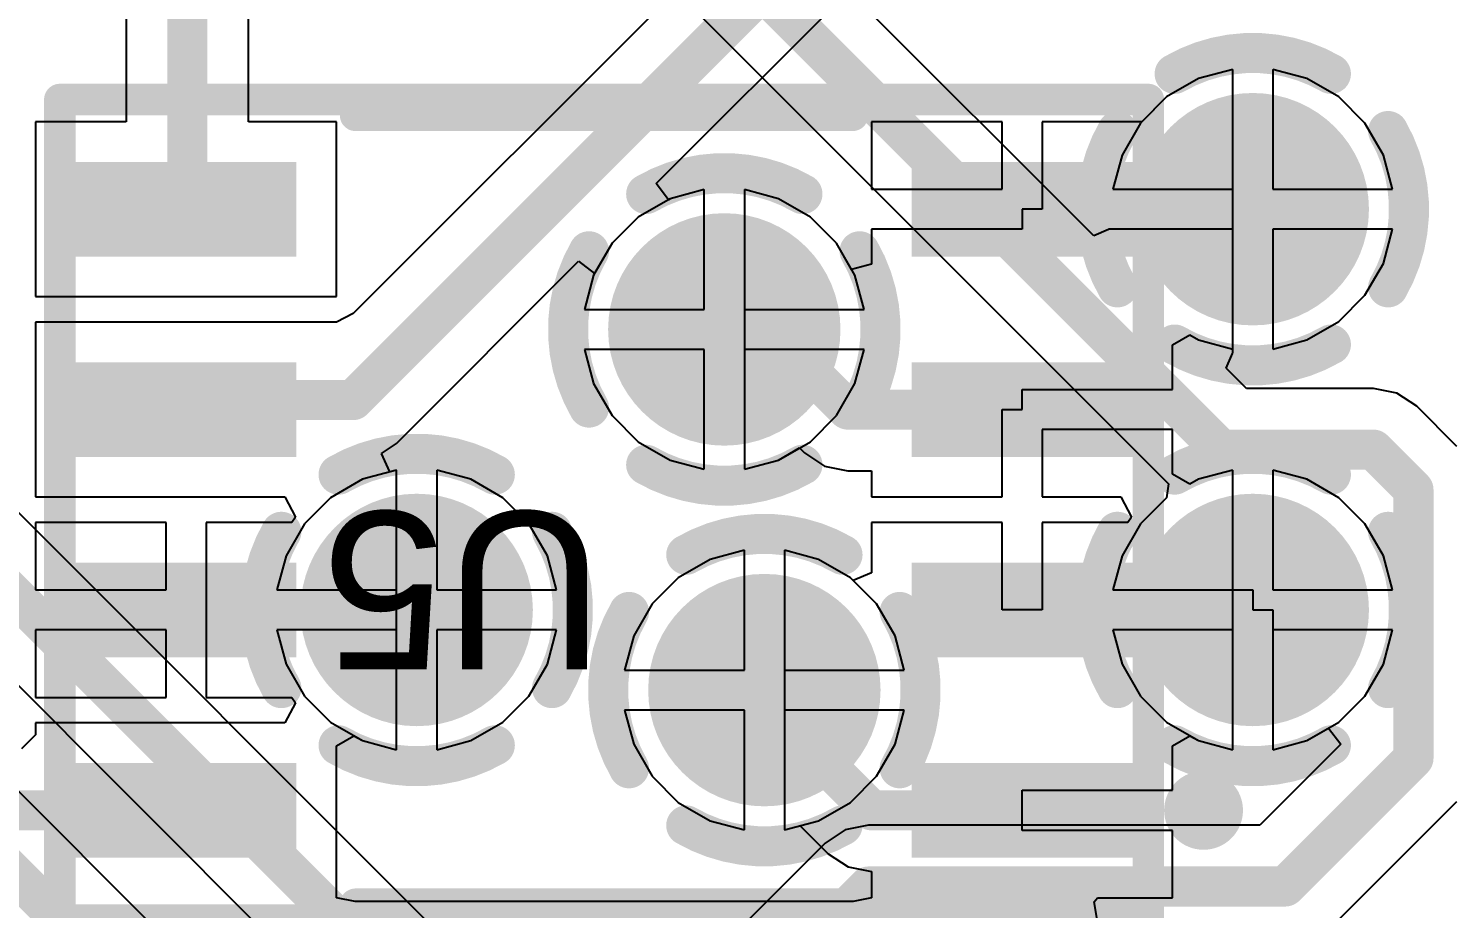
# Model space of a CAD drawing. Header units: inches. Extents: x -8.09 to -2.28, y -0.1 to 6.11.
# Drawn here: x -4.7987 to -4.4433, y 3.7405 to 3.9601 of the extents above; entities that cross this region are included whole.
import ezdxf

# ---------------------------------------------------------------- set-up
doc = ezdxf.new("R2010")
doc.units = ezdxf.units.IN
doc.header["$MEASUREMENT"] = 0
for name, color, linetype in [('BottomLayer', 5, 'Continuous'), ('BottomSolder', 6, 'Continuous'), ('InternalPlane1', 76, 'Continuous'), ('InternalPlane2', 16, 'Continuous'), ('Mechanical5', 56, 'Continuous'), ('TopLayer', 1, 'Continuous'), ('TopOverlay', 2, 'Continuous'), ('TopPaste', 8, 'Continuous'), ('TopSolder', 216, 'Continuous'), ('ViaHoleLayer', 16, 'Continuous')]:
    doc.layers.add(name, color=color, linetype=linetype)
doc.styles.add('Arial', font='', dxfattribs={"height": 0.2})
doc.styles.get('Arial').set_extended_font_data('Arial')

# ---------------------------------------------------------------- blocks, each defined once
blk = doc.blocks.new('FP_SO8N_SO_A_MFG_9')
at = {"layer": 'TopLayer'}
for points in [[(-0.13189, 0.08681), (-0.07677, 0.08681), (-0.07677, 0.06319), (-0.13189, 0.06319)], [(0.07677, 0.08681), (0.13189, 0.08681), (0.13189, 0.06319), (0.07677, 0.06319)], [(-0.13189, 0.03681), (-0.07677, 0.03681), (-0.07677, 0.01319), (-0.13189, 0.01319)], [(0.07677, 0.03681), (0.13189, 0.03681), (0.13189, 0.01319), (0.07677, 0.01319)], [(-0.13189, -0.01319), (-0.07677, -0.01319), (-0.07677, -0.03681), (-0.13189, -0.03681)], [(0.07677, -0.01319), (0.13189, -0.01319), (0.13189, -0.03681), (0.07677, -0.03681)], [(-0.13189, -0.06319), (-0.07677, -0.06319), (-0.07677, -0.08681), (-0.13189, -0.08681)], [(0.07677, -0.06319), (0.13189, -0.06319), (0.13189, -0.08681), (0.07677, -0.08681)]]:
    blk.add_hatch(color=1, dxfattribs=at).paths.add_polyline_path(points)
at = {"layer": 'TopPaste'}
for points in [[(-0.13189, 0.08681), (-0.07677, 0.08681), (-0.07677, 0.06319), (-0.13189, 0.06319)], [(0.07677, 0.08681), (0.13189, 0.08681), (0.13189, 0.06319), (0.07677, 0.06319)], [(-0.13189, 0.03681), (-0.07677, 0.03681), (-0.07677, 0.01319), (-0.13189, 0.01319)], [(0.07677, 0.03681), (0.13189, 0.03681), (0.13189, 0.01319), (0.07677, 0.01319)], [(-0.13189, -0.01319), (-0.07677, -0.01319), (-0.07677, -0.03681), (-0.13189, -0.03681)], [(0.07677, -0.01319), (0.13189, -0.01319), (0.13189, -0.03681), (0.07677, -0.03681)], [(-0.13189, -0.06319), (-0.07677, -0.06319), (-0.07677, -0.08681), (-0.13189, -0.08681)], [(0.07677, -0.06319), (0.13189, -0.06319), (0.13189, -0.08681), (0.07677, -0.08681)]]:
    blk.add_hatch(color=8, dxfattribs=at).paths.add_polyline_path(points)
at = {"layer": 'TopSolder'}
for points in [[(-0.13189, 0.08681), (-0.07677, 0.08681), (-0.07677, 0.06319), (-0.13189, 0.06319)], [(0.07677, 0.08681), (0.13189, 0.08681), (0.13189, 0.06319), (0.07677, 0.06319)], [(-0.13189, 0.03681), (-0.07677, 0.03681), (-0.07677, 0.01319), (-0.13189, 0.01319)], [(0.07677, 0.03681), (0.13189, 0.03681), (0.13189, 0.01319), (0.07677, 0.01319)], [(-0.13189, -0.01319), (-0.07677, -0.01319), (-0.07677, -0.03681), (-0.13189, -0.03681)], [(0.07677, -0.01319), (0.13189, -0.01319), (0.13189, -0.03681), (0.07677, -0.03681)], [(-0.13189, -0.06319), (-0.07677, -0.06319), (-0.07677, -0.08681), (-0.13189, -0.08681)], [(0.07677, -0.06319), (0.13189, -0.06319), (0.13189, -0.08681), (0.07677, -0.08681)]]:
    blk.add_hatch(color=216, dxfattribs=at).paths.add_polyline_path(points)
at = {"layer": 'Mechanical5'}
for points in [[(0.13583, 0.10236, 0.00787, 0.00787, 0), (-0.13583, 0.10236, 0.00787, 0.00787, 0)], [(-0.13583, 0.10236, 0.00787, 0.00787, 0), (-0.13583, -0.10236, 0.00787, 0.00787, 0)], [(0.13583, 0.10236, 0.00787, 0.00787, 0), (0.13583, -0.10236, 0.00787, 0.00787, 0)], [(0.13583, -0.10236, 0.00787, 0.00787, 0), (-0.13583, -0.10236, 0.00787, 0.00787, 0)]]:
    blk.add_lwpolyline(points, format="xyseb", dxfattribs=at)
for points in [[(-0.13779, 0.10236, 0.00394, 0.00394, 1), (-0.13386, 0.10236, 0.00394, 0.00394, 1)], [(-0.13779, 0.10236, 0.00394, 0.00394, 1), (-0.13386, 0.10236, 0.00394, 0.00394, 1)], [(0.13386, 0.10236, 0.00394, 0.00394, 1), (0.13779, 0.10236, 0.00394, 0.00394, 1)], [(0.13386, 0.10236, 0.00394, 0.00394, 1), (0.13779, 0.10236, 0.00394, 0.00394, 1)], [(-0.13779, -0.10236, 0.00394, 0.00394, 1), (-0.13386, -0.10236, 0.00394, 0.00394, 1)], [(-0.13779, -0.10236, 0.00394, 0.00394, 1), (-0.13386, -0.10236, 0.00394, 0.00394, 1)], [(0.13386, -0.10236, 0.00394, 0.00394, 1), (0.13779, -0.10236, 0.00394, 0.00394, 1)], [(0.13386, -0.10236, 0.00394, 0.00394, 1), (0.13779, -0.10236, 0.00394, 0.00394, 1)]]:
    blk.add_lwpolyline(points, format="xyseb", close=True, dxfattribs=at)
at = {"layer": 'TopOverlay'}
for points in [[(0.06201, 0.09843, 0.00787, 0.00787, 0), (-0.06201, 0.09843, 0.00787, 0.00787, 0)], [(0.06201, -0.09843, 0.00787, 0.00787, 0), (-0.06201, -0.09843, 0.00787, 0.00787, 0)]]:
    blk.add_lwpolyline(points, format="xyseb", dxfattribs=at)
for points in [[(-0.06398, 0.09843, 0.00394, 0.00394, 1), (-0.06004, 0.09843, 0.00394, 0.00394, 1)], [(0.06004, 0.09843, 0.00394, 0.00394, 1), (0.06398, 0.09843, 0.00394, 0.00394, 1)], [(-0.14469, 0.075, 0.00984, 0.00984, 1), (-0.15453, 0.075, 0.00984, 0.00984, 1)], [(-0.15699, 0.075, 0.00492, 0.00492, 1), (-0.15207, 0.075, 0.00492, 0.00492, 1)], [(-0.14715, 0.075, 0.00492, 0.00492, 1), (-0.14222, 0.075, 0.00492, 0.00492, 1)], [(-0.06398, -0.09843, 0.00394, 0.00394, 1), (-0.06004, -0.09843, 0.00394, 0.00394, 1)], [(0.06004, -0.09843, 0.00394, 0.00394, 1), (0.06398, -0.09843, 0.00394, 0.00394, 1)]]:
    blk.add_lwpolyline(points, format="xyseb", close=True, dxfattribs=at)
at = {"layer": 'Mechanical5', "style": 'Arial'}
blk.add_text('U5', height=0.03937, dxfattribs=at).set_placement((0, 0.00044))

msp = doc.modelspace()

# ---------------------------------------------------------------- hatches: boundary and pattern name
at = {"layer": 'BottomLayer'}
h = msp.add_hatch(color=5, dxfattribs=at)
edge = h.paths.add_edge_path()
edge.add_arc((-4.49311, 3.915), 0.025, 0, 360)
h = msp.add_hatch(color=5, dxfattribs=at)
edge = h.paths.add_edge_path()
edge.add_arc((-4.625, 3.885), 0.025, 0, 360)
h = msp.add_hatch(color=5, dxfattribs=at)
edge = h.paths.add_edge_path()
edge.add_arc((-4.70177, 3.815), 0.025, 0, 360)
h = msp.add_hatch(color=5, dxfattribs=at)
edge = h.paths.add_edge_path()
edge.add_arc((-4.49311, 3.815), 0.025, 0, 360)
h = msp.add_hatch(color=5, dxfattribs=at)
edge = h.paths.add_edge_path()
edge.add_arc((-4.615, 3.795), 0.025, 0, 360)
at = {"layer": 'BottomSolder'}
h = msp.add_hatch(color=6, dxfattribs=at)
edge = h.paths.add_edge_path()
edge.add_arc((-4.49311, 3.915), 0.029, 0, 360)
h = msp.add_hatch(color=6, dxfattribs=at)
edge = h.paths.add_edge_path()
edge.add_arc((-4.625, 3.885), 0.029, 0, 360)
h = msp.add_hatch(color=6, dxfattribs=at)
edge = h.paths.add_edge_path()
edge.add_arc((-4.70177, 3.815), 0.029, 0, 360)
h = msp.add_hatch(color=6, dxfattribs=at)
edge = h.paths.add_edge_path()
edge.add_arc((-4.49311, 3.815), 0.029, 0, 360)
h = msp.add_hatch(color=6, dxfattribs=at)
edge = h.paths.add_edge_path()
edge.add_arc((-4.615, 3.795), 0.029, 0, 360)
at = {"layer": 'TopLayer'}
h = msp.add_hatch(color=1, dxfattribs=at)
edge = h.paths.add_edge_path()
edge.add_arc((-4.49311, 3.915), 0.025, 0, 360)
h = msp.add_hatch(color=1, dxfattribs=at)
edge = h.paths.add_edge_path()
edge.add_arc((-4.625, 3.885), 0.025, 0, 360)
h = msp.add_hatch(color=1, dxfattribs=at)
edge = h.paths.add_edge_path()
edge.add_arc((-4.70177, 3.815), 0.025, 0, 360)
h = msp.add_hatch(color=1, dxfattribs=at)
edge = h.paths.add_edge_path()
edge.add_arc((-4.49311, 3.815), 0.025, 0, 360)
h = msp.add_hatch(color=1, dxfattribs=at)
edge = h.paths.add_edge_path()
edge.add_arc((-4.615, 3.795), 0.025, 0, 360)
at = {"layer": 'TopSolder'}
h = msp.add_hatch(color=216, dxfattribs=at)
edge = h.paths.add_edge_path()
edge.add_arc((-4.49311, 3.915), 0.029, 0, 360)
h = msp.add_hatch(color=216, dxfattribs=at)
edge = h.paths.add_edge_path()
edge.add_arc((-4.625, 3.885), 0.029, 0, 360)
h = msp.add_hatch(color=216, dxfattribs=at)
edge = h.paths.add_edge_path()
edge.add_arc((-4.70177, 3.815), 0.029, 0, 360)
h = msp.add_hatch(color=216, dxfattribs=at)
edge = h.paths.add_edge_path()
edge.add_arc((-4.49311, 3.815), 0.029, 0, 360)
h = msp.add_hatch(color=216, dxfattribs=at)
edge = h.paths.add_edge_path()
edge.add_arc((-4.615, 3.795), 0.029, 0, 360)
at = {"layer": 'ViaHoleLayer'}
h = msp.add_hatch(color=16, dxfattribs=at)
edge = h.paths.add_edge_path()
edge.add_arc((-4.49311, 3.915), 0.014, 0, 360)
h = msp.add_hatch(color=16, dxfattribs=at)
edge = h.paths.add_edge_path()
edge.add_arc((-4.625, 3.885), 0.014, 0, 360)
h = msp.add_hatch(color=16, dxfattribs=at)
edge = h.paths.add_edge_path()
edge.add_arc((-4.70177, 3.815), 0.014, 0, 360)
h = msp.add_hatch(color=16, dxfattribs=at)
edge = h.paths.add_edge_path()
edge.add_arc((-4.49311, 3.815), 0.014, 0, 360)
h = msp.add_hatch(color=16, dxfattribs=at)
edge = h.paths.add_edge_path()
edge.add_arc((-4.615, 3.795), 0.014, 0, 360)

# ---------------------------------------------------------------- linework, layer by layer
at = {"layer": 'BottomLayer'}
for p, q in [((-4.63029, 3.66846), (-5.08265, 4.12081)), ((-5.09979, 4.09471), (-4.56969, 3.5646)), ((-4.59135, 3.55998), (-5.09019, 4.05881)), ((-4.53275, 3.90837), (-4.64219, 4.01781)), ((-4.65933, 3.99171), (-4.51414, 3.84651)), ((-4.49811, 3.94989), (-4.50662, 3.94761)), ((-4.49811, 3.92), (-4.49811, 3.94989)), ((-4.4796, 3.94761), (-4.48811, 3.94989)), ((-4.48811, 3.94989), (-4.48811, 3.92)), ((-4.50662, 3.94761), (-4.5146, 3.94301)), ((-4.47162, 3.94301), (-4.4796, 3.94761)), ((-4.5146, 3.94301), (-4.52112, 3.93649)), ((-4.4651, 3.93649), (-4.47162, 3.94301)), ((-4.52112, 3.93649), (-4.52572, 3.92851)), ((-4.4605, 3.92851), (-4.4651, 3.93649)), ((-4.52572, 3.92851), (-4.528, 3.92)), ((-4.45822, 3.92), (-4.4605, 3.92851)), ((-4.63851, 3.91761), (-4.64649, 3.91301)), ((-4.63, 3.91989), (-4.63851, 3.91761)), ((-4.63, 3.89), (-4.63, 3.91989)), ((-4.61149, 3.91761), (-4.62, 3.91989)), ((-4.62, 3.91989), (-4.62, 3.89)), ((-4.60351, 3.91301), (-4.61149, 3.91761)), ((-4.528, 3.92), (-4.49811, 3.92)), ((-4.48811, 3.92), (-4.45822, 3.92)), ((-4.64649, 3.91301), (-4.65301, 3.90649)), ((-4.59699, 3.90649), (-4.60351, 3.91301)), ((-4.52913, 3.90995), (-4.53275, 3.90837)), ((-4.52907, 3.91), (-4.52913, 3.90995)), ((-4.49811, 3.91), (-4.52907, 3.91)), ((-4.49811, 3.87904), (-4.49811, 3.91)), ((-4.45822, 3.91), (-4.48811, 3.91)), ((-4.48811, 3.91), (-4.48811, 3.88011)), ((-4.4605, 3.90149), (-4.45822, 3.91)), ((-4.65301, 3.90649), (-4.65761, 3.89851)), ((-4.59239, 3.89851), (-4.59699, 3.90649)), ((-4.4651, 3.89351), (-4.4605, 3.90149)), ((-4.65761, 3.89851), (-4.65989, 3.89)), ((-4.59011, 3.89), (-4.59239, 3.89851)), ((-4.47162, 3.88699), (-4.4651, 3.89351)), ((-4.65989, 3.89), (-4.63, 3.89)), ((-4.62, 3.89), (-4.59011, 3.89)), ((-4.4796, 3.88239), (-4.47162, 3.88699)), ((-4.48811, 3.88011), (-4.4796, 3.88239)), ((-4.63, 3.88), (-4.65989, 3.88)), ((-4.65989, 3.88), (-4.65761, 3.87149)), ((-4.63, 3.85011), (-4.63, 3.88)), ((-4.59011, 3.88), (-4.62, 3.88)), ((-4.62, 3.88), (-4.62, 3.85011)), ((-4.59239, 3.87149), (-4.59011, 3.88)), ((-4.49974, 3.87536), (-4.49816, 3.87898)), ((-4.49816, 3.87898), (-4.49811, 3.87904)), ((-4.49467, 3.87029), (-4.49974, 3.87536)), ((-4.65761, 3.87149), (-4.65301, 3.86351)), ((-4.59699, 3.86351), (-4.59239, 3.87149)), ((-4.463, 3.87029), (-4.49467, 3.87029)), ((-4.45715, 3.86913), (-4.463, 3.87029)), ((-4.45219, 3.86581), (-4.45715, 3.86913)), ((-4.65301, 3.86351), (-4.64649, 3.85699)), ((-4.60351, 3.85699), (-4.59699, 3.86351)), ((-4.44219, 3.85581), (-4.45219, 3.86581)), ((-4.64649, 3.85699), (-4.63851, 3.85239)), ((-4.61149, 3.85239), (-4.60351, 3.85699)), ((-4.70677, 3.84989), (-4.71528, 3.84761)), ((-4.70677, 3.82), (-4.70677, 3.84989)), ((-4.68826, 3.84761), (-4.69677, 3.84989)), ((-4.69677, 3.84989), (-4.69677, 3.82)), ((-4.63851, 3.85239), (-4.63, 3.85011)), ((-4.62, 3.85011), (-4.61149, 3.85239)), ((-4.71528, 3.84761), (-4.72326, 3.84301)), ((-4.68028, 3.84301), (-4.68826, 3.84761)), ((-4.51414, 3.84651), (-4.5146, 3.84301)), ((-4.72326, 3.84301), (-4.72978, 3.83649)), ((-4.67376, 3.83649), (-4.68028, 3.84301)), ((-4.5146, 3.84301), (-4.52112, 3.83649)), ((-4.72978, 3.83649), (-4.73438, 3.82851)), ((-4.66916, 3.82851), (-4.67376, 3.83649)), ((-4.52112, 3.83649), (-4.52572, 3.82851)), ((-4.73438, 3.82851), (-4.73666, 3.82)), ((-4.66688, 3.82), (-4.66916, 3.82851)), ((-4.62, 3.82989), (-4.62851, 3.82761)), ((-4.62, 3.8), (-4.62, 3.82989)), ((-4.60149, 3.82761), (-4.61, 3.82989)), ((-4.61, 3.82989), (-4.61, 3.8)), ((-4.52572, 3.82851), (-4.528, 3.82)), ((-4.62851, 3.82761), (-4.63649, 3.82301)), ((-4.59351, 3.82301), (-4.60149, 3.82761)), ((-4.63649, 3.82301), (-4.64301, 3.81649)), ((-4.58699, 3.81649), (-4.59351, 3.82301)), ((-4.73666, 3.82), (-4.70677, 3.82)), ((-4.69677, 3.82), (-4.66688, 3.82)), ((-4.528, 3.82), (-4.49311, 3.82)), ((-4.49311, 3.82), (-4.49311, 3.815)), ((-4.64301, 3.81649), (-4.64761, 3.80851)), ((-4.58239, 3.80851), (-4.58699, 3.81649)), ((-4.49311, 3.815), (-4.48811, 3.815)), ((-4.48811, 3.815), (-4.48811, 3.78011)), ((-4.70677, 3.81), (-4.73666, 3.81)), ((-4.73666, 3.81), (-4.73438, 3.80149)), ((-4.70677, 3.78011), (-4.70677, 3.81)), ((-4.66688, 3.81), (-4.69677, 3.81)), ((-4.69677, 3.81), (-4.69677, 3.78011)), ((-4.66916, 3.80149), (-4.66688, 3.81)), ((-4.49811, 3.81), (-4.528, 3.81)), ((-4.528, 3.81), (-4.52572, 3.80149)), ((-4.49811, 3.78011), (-4.49811, 3.81)), ((-4.64761, 3.80851), (-4.64989, 3.8)), ((-4.58011, 3.8), (-4.58239, 3.80851)), ((-4.73438, 3.80149), (-4.72978, 3.79351)), ((-4.67376, 3.79351), (-4.66916, 3.80149)), ((-4.64989, 3.8), (-4.62, 3.8)), ((-4.61, 3.8), (-4.58011, 3.8)), ((-4.52572, 3.80149), (-4.52112, 3.79351)), ((-4.72978, 3.79351), (-4.72326, 3.78699)), ((-4.68028, 3.78699), (-4.67376, 3.79351)), ((-4.52112, 3.79351), (-4.5146, 3.78699)), ((-4.62, 3.79), (-4.64989, 3.79)), ((-4.64989, 3.79), (-4.64761, 3.78149)), ((-4.62, 3.76011), (-4.62, 3.79)), ((-4.58011, 3.79), (-4.61, 3.79)), ((-4.61, 3.79), (-4.61, 3.76011)), ((-4.58239, 3.78149), (-4.58011, 3.79)), ((-4.72326, 3.78699), (-4.71528, 3.78239)), ((-4.68826, 3.78239), (-4.68028, 3.78699)), ((-4.5146, 3.78699), (-4.50662, 3.78239)), ((-4.4796, 3.78239), (-4.47419, 3.78551)), ((-4.47419, 3.78551), (-4.47112, 3.78151)), ((-4.71528, 3.78239), (-4.70677, 3.78011)), ((-4.69677, 3.78011), (-4.68826, 3.78239)), ((-4.64761, 3.78149), (-4.64301, 3.77351)), ((-4.58699, 3.77351), (-4.58239, 3.78149)), ((-4.50662, 3.78239), (-4.49811, 3.78011)), ((-4.47112, 3.78151), (-4.49133, 3.76129)), ((-4.48811, 3.78011), (-4.4796, 3.78239)), ((-4.64301, 3.77351), (-4.63649, 3.76699)), ((-4.59351, 3.76699), (-4.58699, 3.77351)), ((-4.63649, 3.76699), (-4.62851, 3.76239)), ((-4.60149, 3.76239), (-4.59351, 3.76699)), ((-4.47419, 3.73519), (-4.44219, 3.76719)), ((-4.62851, 3.76239), (-4.62, 3.76011)), ((-4.61, 3.76011), (-4.60149, 3.76239)), ((-4.589, 3.76129), (-4.59485, 3.76013)), ((-4.49133, 3.76129), (-4.589, 3.76129)), ((-4.59981, 3.75681), (-4.62081, 3.73581)), ((-4.59485, 3.76013), (-4.59981, 3.75681))]:
    msp.add_line(p, q, dxfattribs=at)
for points in [[(-5.09346, 4.11, 0.01, 0.01, 0), (-4.55346, 3.57, 0.01, 0.01, 0)], [(-5.101, 4.048, 0.01, 0.01, 0), (-4.59769, 3.54469, 0.01, 0.01, 0)], [(-4.653, 4.007, 0.01, 0.01, 0), (-4.501, 3.855, 0.01, 0.01, 0)], [(-4.501, 3.855, 0.01, 0.01, 0), (-4.463, 3.855, 0.01, 0.01, 0)], [(-4.463, 3.855, 0.01, 0.01, 0), (-4.453, 3.845, 0.01, 0.01, 0)], [(-4.453, 3.778, 0.01, 0.01, 0), (-4.453, 3.845, 0.01, 0.01, 0)], [(-4.485, 3.746, 0.01, 0.01, 0), (-4.453, 3.778, 0.01, 0.01, 0)], [(-4.61, 3.725, 0.01, 0.01, 0), (-4.589, 3.746, 0.01, 0.01, 0)], [(-4.589, 3.746, 0.01, 0.01, 0), (-4.485, 3.746, 0.01, 0.01, 0)]]:
    msp.add_lwpolyline(points, format="xyseb", dxfattribs=at)
for points in [[(-4.5035, 3.855, 0.005, 0.005, 1), (-4.4985, 3.855, 0.005, 0.005, 1)], [(-4.5035, 3.855, 0.005, 0.005, 1), (-4.4985, 3.855, 0.005, 0.005, 1)], [(-4.4655, 3.855, 0.005, 0.005, 1), (-4.4605, 3.855, 0.005, 0.005, 1)], [(-4.4655, 3.855, 0.005, 0.005, 1), (-4.4605, 3.855, 0.005, 0.005, 1)], [(-4.4555, 3.845, 0.005, 0.005, 1), (-4.4505, 3.845, 0.005, 0.005, 1)], [(-4.4555, 3.845, 0.005, 0.005, 1), (-4.4505, 3.845, 0.005, 0.005, 1)], [(-4.4555, 3.778, 0.005, 0.005, 1), (-4.4505, 3.778, 0.005, 0.005, 1)], [(-4.4555, 3.778, 0.005, 0.005, 1), (-4.4505, 3.778, 0.005, 0.005, 1)], [(-4.5915, 3.746, 0.005, 0.005, 1), (-4.5865, 3.746, 0.005, 0.005, 1)], [(-4.5915, 3.746, 0.005, 0.005, 1), (-4.5865, 3.746, 0.005, 0.005, 1)], [(-4.4875, 3.746, 0.005, 0.005, 1), (-4.4825, 3.746, 0.005, 0.005, 1)], [(-4.4875, 3.746, 0.005, 0.005, 1), (-4.4825, 3.746, 0.005, 0.005, 1)]]:
    msp.add_lwpolyline(points, format="xyseb", close=True, dxfattribs=at)
at = {"layer": 'InternalPlane1'}
for points in [[(-4.51261, 3.94877, 0.01, 0.01, -0.267949), (-4.47361, 3.94877, 0.01, 0.01, 0)], [(-4.52689, 3.8955, 0.01, 0.01, -0.267949), (-4.52689, 3.9345, 0.01, 0.01, 0)], [(-4.45934, 3.9345, 0.01, 0.01, -0.267949), (-4.45934, 3.8955, 0.01, 0.01, 0)], [(-4.6445, 3.91878, 0.01, 0.01, -0.267949), (-4.6055, 3.91878, 0.01, 0.01, 0)], [(-4.65878, 3.8655, 0.01, 0.01, -0.267949), (-4.65878, 3.9045, 0.01, 0.01, 0)], [(-4.59122, 3.9045, 0.01, 0.01, -0.267949), (-4.59122, 3.8655, 0.01, 0.01, 0)], [(-4.47361, 3.88123, 0.01, 0.01, -0.267949), (-4.51261, 3.88123, 0.01, 0.01, 0)], [(-4.72127, 3.84877, 0.01, 0.01, -0.267949), (-4.68227, 3.84877, 0.01, 0.01, 0)], [(-4.6055, 3.85122, 0.01, 0.01, -0.267949), (-4.6445, 3.85122, 0.01, 0.01, 0)], [(-4.51261, 3.84877, 0.01, 0.01, -0.267949), (-4.47361, 3.84877, 0.01, 0.01, 0)], [(-4.73555, 3.7955, 0.01, 0.01, -0.267949), (-4.73555, 3.8345, 0.01, 0.01, 0)], [(-4.668, 3.8345, 0.01, 0.01, -0.267949), (-4.668, 3.7955, 0.01, 0.01, 0)], [(-4.6345, 3.82877, 0.01, 0.01, -0.267949), (-4.5955, 3.82877, 0.01, 0.01, 0)], [(-4.52689, 3.7955, 0.01, 0.01, -0.267949), (-4.52689, 3.8345, 0.01, 0.01, 0)], [(-4.45934, 3.8345, 0.01, 0.01, -0.267949), (-4.45934, 3.7955, 0.01, 0.01, 0)], [(-4.64877, 3.7755, 0.01, 0.01, -0.267949), (-4.64877, 3.8145, 0.01, 0.01, 0)], [(-4.58122, 3.8145, 0.01, 0.01, -0.267949), (-4.58122, 3.7755, 0.01, 0.01, 0)], [(-4.68227, 3.78123, 0.01, 0.01, -0.267949), (-4.72127, 3.78123, 0.01, 0.01, 0)], [(-4.47361, 3.78123, 0.01, 0.01, -0.267949), (-4.51261, 3.78123, 0.01, 0.01, 0)], [(-4.5955, 3.76123, 0.01, 0.01, -0.267949), (-4.6345, 3.76123, 0.01, 0.01, 0)]]:
    msp.add_lwpolyline(points, format="xyseb", dxfattribs=at)
for points in [[(-4.51511, 3.94877, 0.005, 0.005, 1), (-4.51011, 3.94877, 0.005, 0.005, 1)], [(-4.47611, 3.94877, 0.005, 0.005, 1), (-4.47111, 3.94877, 0.005, 0.005, 1)], [(-4.52939, 3.9345, 0.005, 0.005, 1), (-4.52438, 3.9345, 0.005, 0.005, 1)], [(-4.46183, 3.9345, 0.005, 0.005, 1), (-4.45683, 3.9345, 0.005, 0.005, 1)], [(-4.647, 3.91878, 0.005, 0.005, 1), (-4.642, 3.91878, 0.005, 0.005, 1)], [(-4.608, 3.91878, 0.005, 0.005, 1), (-4.603, 3.91878, 0.005, 0.005, 1)], [(-4.66127, 3.9045, 0.005, 0.005, 1), (-4.65627, 3.9045, 0.005, 0.005, 1)], [(-4.59373, 3.9045, 0.005, 0.005, 1), (-4.58873, 3.9045, 0.005, 0.005, 1)], [(-4.52939, 3.8955, 0.005, 0.005, 1), (-4.52438, 3.8955, 0.005, 0.005, 1)], [(-4.46183, 3.8955, 0.005, 0.005, 1), (-4.45683, 3.8955, 0.005, 0.005, 1)], [(-4.51511, 3.88123, 0.005, 0.005, 1), (-4.51011, 3.88123, 0.005, 0.005, 1)], [(-4.47611, 3.88123, 0.005, 0.005, 1), (-4.47111, 3.88123, 0.005, 0.005, 1)], [(-4.66127, 3.8655, 0.005, 0.005, 1), (-4.65627, 3.8655, 0.005, 0.005, 1)], [(-4.59373, 3.8655, 0.005, 0.005, 1), (-4.58873, 3.8655, 0.005, 0.005, 1)], [(-4.647, 3.85122, 0.005, 0.005, 1), (-4.642, 3.85122, 0.005, 0.005, 1)], [(-4.608, 3.85122, 0.005, 0.005, 1), (-4.603, 3.85122, 0.005, 0.005, 1)], [(-4.72377, 3.84877, 0.005, 0.005, 1), (-4.71877, 3.84877, 0.005, 0.005, 1)], [(-4.68477, 3.84877, 0.005, 0.005, 1), (-4.67977, 3.84877, 0.005, 0.005, 1)], [(-4.51511, 3.84877, 0.005, 0.005, 1), (-4.51011, 3.84877, 0.005, 0.005, 1)], [(-4.47611, 3.84877, 0.005, 0.005, 1), (-4.47111, 3.84877, 0.005, 0.005, 1)], [(-4.73804, 3.8345, 0.005, 0.005, 1), (-4.73304, 3.8345, 0.005, 0.005, 1)], [(-4.67049, 3.8345, 0.005, 0.005, 1), (-4.66549, 3.8345, 0.005, 0.005, 1)], [(-4.52939, 3.8345, 0.005, 0.005, 1), (-4.52438, 3.8345, 0.005, 0.005, 1)], [(-4.46183, 3.8345, 0.005, 0.005, 1), (-4.45683, 3.8345, 0.005, 0.005, 1)], [(-4.637, 3.82877, 0.005, 0.005, 1), (-4.632, 3.82877, 0.005, 0.005, 1)], [(-4.598, 3.82877, 0.005, 0.005, 1), (-4.593, 3.82877, 0.005, 0.005, 1)], [(-4.65128, 3.8145, 0.005, 0.005, 1), (-4.64628, 3.8145, 0.005, 0.005, 1)], [(-4.58373, 3.8145, 0.005, 0.005, 1), (-4.57873, 3.8145, 0.005, 0.005, 1)], [(-4.73804, 3.7955, 0.005, 0.005, 1), (-4.73304, 3.7955, 0.005, 0.005, 1)], [(-4.67049, 3.7955, 0.005, 0.005, 1), (-4.66549, 3.7955, 0.005, 0.005, 1)], [(-4.52939, 3.7955, 0.005, 0.005, 1), (-4.52438, 3.7955, 0.005, 0.005, 1)], [(-4.46183, 3.7955, 0.005, 0.005, 1), (-4.45683, 3.7955, 0.005, 0.005, 1)], [(-4.72377, 3.78123, 0.005, 0.005, 1), (-4.71877, 3.78123, 0.005, 0.005, 1)], [(-4.68477, 3.78123, 0.005, 0.005, 1), (-4.67977, 3.78123, 0.005, 0.005, 1)], [(-4.51511, 3.78123, 0.005, 0.005, 1), (-4.51011, 3.78123, 0.005, 0.005, 1)], [(-4.47611, 3.78123, 0.005, 0.005, 1), (-4.47111, 3.78123, 0.005, 0.005, 1)], [(-4.65128, 3.7755, 0.005, 0.005, 1), (-4.64628, 3.7755, 0.005, 0.005, 1)], [(-4.58373, 3.7755, 0.005, 0.005, 1), (-4.57873, 3.7755, 0.005, 0.005, 1)], [(-4.637, 3.76123, 0.005, 0.005, 1), (-4.632, 3.76123, 0.005, 0.005, 1)], [(-4.598, 3.76123, 0.005, 0.005, 1), (-4.593, 3.76123, 0.005, 0.005, 1)]]:
    msp.add_lwpolyline(points, format="xyseb", close=True, dxfattribs=at)
at = {"layer": 'InternalPlane2'}
for points in [[(-4.51261, 3.94877, 0.01, 0.01, -0.267949), (-4.47361, 3.94877, 0.01, 0.01, 0)], [(-4.52689, 3.8955, 0.01, 0.01, -0.267949), (-4.52689, 3.9345, 0.01, 0.01, 0)], [(-4.45934, 3.9345, 0.01, 0.01, -0.267949), (-4.45934, 3.8955, 0.01, 0.01, 0)], [(-4.6445, 3.91878, 0.01, 0.01, -0.267949), (-4.6055, 3.91878, 0.01, 0.01, 0)], [(-4.65878, 3.8655, 0.01, 0.01, -0.267949), (-4.65878, 3.9045, 0.01, 0.01, 0)], [(-4.59122, 3.9045, 0.01, 0.01, -0.267949), (-4.59122, 3.8655, 0.01, 0.01, 0)], [(-4.47361, 3.88123, 0.01, 0.01, -0.267949), (-4.51261, 3.88123, 0.01, 0.01, 0)], [(-4.72127, 3.84877, 0.01, 0.01, -0.267949), (-4.68227, 3.84877, 0.01, 0.01, 0)], [(-4.6055, 3.85122, 0.01, 0.01, -0.267949), (-4.6445, 3.85122, 0.01, 0.01, 0)], [(-4.51261, 3.84877, 0.01, 0.01, -0.267949), (-4.47361, 3.84877, 0.01, 0.01, 0)], [(-4.73555, 3.7955, 0.01, 0.01, -0.267949), (-4.73555, 3.8345, 0.01, 0.01, 0)], [(-4.668, 3.8345, 0.01, 0.01, -0.267949), (-4.668, 3.7955, 0.01, 0.01, 0)], [(-4.6345, 3.82877, 0.01, 0.01, -0.267949), (-4.5955, 3.82877, 0.01, 0.01, 0)], [(-4.52689, 3.7955, 0.01, 0.01, -0.267949), (-4.52689, 3.8345, 0.01, 0.01, 0)], [(-4.45934, 3.8345, 0.01, 0.01, -0.267949), (-4.45934, 3.7955, 0.01, 0.01, 0)], [(-4.64877, 3.7755, 0.01, 0.01, -0.267949), (-4.64877, 3.8145, 0.01, 0.01, 0)], [(-4.58122, 3.8145, 0.01, 0.01, -0.267949), (-4.58122, 3.7755, 0.01, 0.01, 0)], [(-4.68227, 3.78123, 0.01, 0.01, -0.267949), (-4.72127, 3.78123, 0.01, 0.01, 0)], [(-4.47361, 3.78123, 0.01, 0.01, -0.267949), (-4.51261, 3.78123, 0.01, 0.01, 0)], [(-4.5955, 3.76123, 0.01, 0.01, -0.267949), (-4.6345, 3.76123, 0.01, 0.01, 0)]]:
    msp.add_lwpolyline(points, format="xyseb", dxfattribs=at)
for points in [[(-4.51511, 3.94877, 0.005, 0.005, 1), (-4.51011, 3.94877, 0.005, 0.005, 1)], [(-4.47611, 3.94877, 0.005, 0.005, 1), (-4.47111, 3.94877, 0.005, 0.005, 1)], [(-4.52939, 3.9345, 0.005, 0.005, 1), (-4.52438, 3.9345, 0.005, 0.005, 1)], [(-4.46183, 3.9345, 0.005, 0.005, 1), (-4.45683, 3.9345, 0.005, 0.005, 1)], [(-4.647, 3.91878, 0.005, 0.005, 1), (-4.642, 3.91878, 0.005, 0.005, 1)], [(-4.608, 3.91878, 0.005, 0.005, 1), (-4.603, 3.91878, 0.005, 0.005, 1)], [(-4.66127, 3.9045, 0.005, 0.005, 1), (-4.65627, 3.9045, 0.005, 0.005, 1)], [(-4.59373, 3.9045, 0.005, 0.005, 1), (-4.58873, 3.9045, 0.005, 0.005, 1)], [(-4.52939, 3.8955, 0.005, 0.005, 1), (-4.52438, 3.8955, 0.005, 0.005, 1)], [(-4.46183, 3.8955, 0.005, 0.005, 1), (-4.45683, 3.8955, 0.005, 0.005, 1)], [(-4.51511, 3.88123, 0.005, 0.005, 1), (-4.51011, 3.88123, 0.005, 0.005, 1)], [(-4.47611, 3.88123, 0.005, 0.005, 1), (-4.47111, 3.88123, 0.005, 0.005, 1)], [(-4.66127, 3.8655, 0.005, 0.005, 1), (-4.65627, 3.8655, 0.005, 0.005, 1)], [(-4.59373, 3.8655, 0.005, 0.005, 1), (-4.58873, 3.8655, 0.005, 0.005, 1)], [(-4.647, 3.85122, 0.005, 0.005, 1), (-4.642, 3.85122, 0.005, 0.005, 1)], [(-4.608, 3.85122, 0.005, 0.005, 1), (-4.603, 3.85122, 0.005, 0.005, 1)], [(-4.72377, 3.84877, 0.005, 0.005, 1), (-4.71877, 3.84877, 0.005, 0.005, 1)], [(-4.68477, 3.84877, 0.005, 0.005, 1), (-4.67977, 3.84877, 0.005, 0.005, 1)], [(-4.51511, 3.84877, 0.005, 0.005, 1), (-4.51011, 3.84877, 0.005, 0.005, 1)], [(-4.47611, 3.84877, 0.005, 0.005, 1), (-4.47111, 3.84877, 0.005, 0.005, 1)], [(-4.73804, 3.8345, 0.005, 0.005, 1), (-4.73304, 3.8345, 0.005, 0.005, 1)], [(-4.67049, 3.8345, 0.005, 0.005, 1), (-4.66549, 3.8345, 0.005, 0.005, 1)], [(-4.52939, 3.8345, 0.005, 0.005, 1), (-4.52438, 3.8345, 0.005, 0.005, 1)], [(-4.46183, 3.8345, 0.005, 0.005, 1), (-4.45683, 3.8345, 0.005, 0.005, 1)], [(-4.637, 3.82877, 0.005, 0.005, 1), (-4.632, 3.82877, 0.005, 0.005, 1)], [(-4.598, 3.82877, 0.005, 0.005, 1), (-4.593, 3.82877, 0.005, 0.005, 1)], [(-4.65128, 3.8145, 0.005, 0.005, 1), (-4.64628, 3.8145, 0.005, 0.005, 1)], [(-4.58373, 3.8145, 0.005, 0.005, 1), (-4.57873, 3.8145, 0.005, 0.005, 1)], [(-4.73804, 3.7955, 0.005, 0.005, 1), (-4.73304, 3.7955, 0.005, 0.005, 1)], [(-4.67049, 3.7955, 0.005, 0.005, 1), (-4.66549, 3.7955, 0.005, 0.005, 1)], [(-4.52939, 3.7955, 0.005, 0.005, 1), (-4.52438, 3.7955, 0.005, 0.005, 1)], [(-4.46183, 3.7955, 0.005, 0.005, 1), (-4.45683, 3.7955, 0.005, 0.005, 1)], [(-4.72377, 3.78123, 0.005, 0.005, 1), (-4.71877, 3.78123, 0.005, 0.005, 1)], [(-4.68477, 3.78123, 0.005, 0.005, 1), (-4.67977, 3.78123, 0.005, 0.005, 1)], [(-4.51511, 3.78123, 0.005, 0.005, 1), (-4.51011, 3.78123, 0.005, 0.005, 1)], [(-4.47611, 3.78123, 0.005, 0.005, 1), (-4.47111, 3.78123, 0.005, 0.005, 1)], [(-4.65128, 3.7755, 0.005, 0.005, 1), (-4.64628, 3.7755, 0.005, 0.005, 1)], [(-4.58373, 3.7755, 0.005, 0.005, 1), (-4.57873, 3.7755, 0.005, 0.005, 1)], [(-4.637, 3.76123, 0.005, 0.005, 1), (-4.632, 3.76123, 0.005, 0.005, 1)], [(-4.598, 3.76123, 0.005, 0.005, 1), (-4.593, 3.76123, 0.005, 0.005, 1)]]:
    msp.add_lwpolyline(points, format="xyseb", close=True, dxfattribs=at)
at = {"layer": 'TopLayer'}
for p, q in [((-4.48929, 4.11733), (-4.71765, 3.88897)), ((-4.642, 3.92138), (-4.46319, 4.10019)), ((-4.74371, 3.93681), (-4.74371, 3.99388)), ((-4.77429, 3.98755), (-4.77429, 3.93681)), ((-4.49811, 3.94989), (-4.50662, 3.94761)), ((-4.49811, 3.915), (-4.49811, 3.94989)), ((-4.4796, 3.94761), (-4.48811, 3.94989)), ((-4.48811, 3.94989), (-4.48811, 3.92)), ((-4.50662, 3.94761), (-4.5146, 3.94301)), ((-4.47162, 3.94301), (-4.4796, 3.94761)), ((-4.5146, 3.94301), (-4.5208, 3.93681)), ((-4.4651, 3.93649), (-4.47162, 3.94301)), ((-4.77429, 3.93681), (-4.79689, 3.93681)), ((-4.79689, 3.93681), (-4.79689, 3.89319)), ((-4.72177, 3.93681), (-4.74371, 3.93681)), ((-4.72177, 3.89319), (-4.72177, 3.93681)), ((-4.55567, 3.93681), (-4.58823, 3.93681)), ((-4.58823, 3.93681), (-4.58823, 3.92)), ((-4.55567, 3.92), (-4.55567, 3.93681)), ((-4.5208, 3.93681), (-4.54567, 3.93681)), ((-4.54567, 3.93681), (-4.54567, 3.915)), ((-4.4605, 3.92851), (-4.4651, 3.93649)), ((-4.45822, 3.92), (-4.4605, 3.92851)), ((-4.63893, 3.91737), (-4.642, 3.92138)), ((-4.63851, 3.91761), (-4.63893, 3.91737)), ((-4.63, 3.91989), (-4.63851, 3.91761)), ((-4.63, 3.89), (-4.63, 3.91989)), ((-4.61149, 3.91761), (-4.62, 3.91989)), ((-4.62, 3.91989), (-4.62, 3.885)), ((-4.60351, 3.91301), (-4.61149, 3.91761)), ((-4.58823, 3.92), (-4.55567, 3.92)), ((-4.48811, 3.92), (-4.45822, 3.92)), ((-4.59699, 3.90649), (-4.60351, 3.91301)), ((-4.54567, 3.915), (-4.55067, 3.915)), ((-4.55067, 3.915), (-4.55067, 3.91)), ((-4.49811, 3.88011), (-4.49811, 3.915)), ((-4.55067, 3.91), (-4.58823, 3.91)), ((-4.58823, 3.91), (-4.58823, 3.90131)), ((-4.45822, 3.91), (-4.48811, 3.91)), ((-4.48811, 3.91), (-4.48811, 3.88011)), ((-4.4605, 3.90149), (-4.45822, 3.91)), ((-4.59323, 3.89997), (-4.59699, 3.90649)), ((-4.70681, 3.85656), (-4.66138, 3.902)), ((-4.66138, 3.902), (-4.65737, 3.89893)), ((-4.65737, 3.89893), (-4.65761, 3.89851)), ((-4.58823, 3.90131), (-4.59323, 3.89997)), ((-4.4651, 3.89351), (-4.4605, 3.90149)), ((-4.65761, 3.89851), (-4.65989, 3.89)), ((-4.79689, 3.89319), (-4.72177, 3.89319)), ((-4.47162, 3.88699), (-4.4651, 3.89351)), ((-4.71765, 3.88897), (-4.72177, 3.88681)), ((-4.65989, 3.89), (-4.63, 3.89)), ((-4.72177, 3.88681), (-4.79689, 3.88681)), ((-4.79689, 3.88681), (-4.79689, 3.84319)), ((-4.72177, 3.88681), (-4.72177, 3.88681)), ((-4.72177, 3.88681), (-4.72177, 3.88681)), ((-4.62, 3.885), (-4.62, 3.85011)), ((-4.4796, 3.88239), (-4.47162, 3.88699)), ((-4.51311, 3.88113), (-4.50878, 3.88363)), ((-4.51311, 3.87), (-4.51311, 3.88113)), ((-4.50878, 3.88363), (-4.50662, 3.88239)), ((-4.50662, 3.88239), (-4.49811, 3.88011)), ((-4.48811, 3.88011), (-4.4796, 3.88239)), ((-4.63, 3.88), (-4.65989, 3.88)), ((-4.65989, 3.88), (-4.65761, 3.87149)), ((-4.63, 3.85011), (-4.63, 3.88)), ((-4.65761, 3.87149), (-4.65301, 3.86351)), ((-4.55067, 3.865), (-4.55067, 3.87)), ((-4.55067, 3.87), (-4.51311, 3.87)), ((-4.65301, 3.86351), (-4.64649, 3.85699)), ((-4.55567, 3.84319), (-4.55567, 3.865)), ((-4.55567, 3.865), (-4.55067, 3.865)), ((-4.51311, 3.86), (-4.54567, 3.86)), ((-4.54567, 3.86), (-4.54567, 3.84319)), ((-4.51311, 3.84887), (-4.51311, 3.86)), ((-4.71056, 3.85406), (-4.70681, 3.85656)), ((-4.64649, 3.85699), (-4.63851, 3.85239)), ((-4.70846, 3.84944), (-4.71056, 3.85406)), ((-4.61149, 3.85239), (-4.60623, 3.85542)), ((-4.60623, 3.85542), (-4.60499, 3.85419)), ((-4.60499, 3.85419), (-4.60003, 3.85087)), ((-4.70677, 3.84989), (-4.70846, 3.84944)), ((-4.70677, 3.815), (-4.70677, 3.84989)), ((-4.68826, 3.84761), (-4.69677, 3.84989)), ((-4.69677, 3.84989), (-4.69677, 3.82)), ((-4.63851, 3.85239), (-4.63, 3.85011)), ((-4.62, 3.85011), (-4.61149, 3.85239)), ((-4.60003, 3.85087), (-4.59418, 3.84971)), ((-4.59418, 3.84971), (-4.58823, 3.84971)), ((-4.58823, 3.84971), (-4.58823, 3.84319)), ((-4.49811, 3.84989), (-4.50662, 3.84761)), ((-4.49811, 3.815), (-4.49811, 3.84989)), ((-4.4796, 3.84761), (-4.48811, 3.84989)), ((-4.48811, 3.84989), (-4.48811, 3.82)), ((-4.68028, 3.84301), (-4.68826, 3.84761)), ((-4.50878, 3.84637), (-4.51311, 3.84887)), ((-4.50662, 3.84761), (-4.50878, 3.84637)), ((-4.47162, 3.84301), (-4.4796, 3.84761)), ((-4.79689, 3.84319), (-4.73467, 3.84319)), ((-4.73467, 3.84319), (-4.732, 3.83819)), ((-4.67376, 3.83649), (-4.68028, 3.84301)), ((-4.58823, 3.84319), (-4.55567, 3.84319)), ((-4.54567, 3.84319), (-4.52601, 3.84319)), ((-4.52601, 3.84319), (-4.52334, 3.83819)), ((-4.4651, 3.83649), (-4.47162, 3.84301)), ((-4.76433, 3.83681), (-4.79689, 3.83681)), ((-4.79689, 3.83681), (-4.79689, 3.82)), ((-4.76433, 3.82), (-4.76433, 3.83681)), ((-4.73292, 3.83681), (-4.75433, 3.83681)), ((-4.75433, 3.83681), (-4.75433, 3.815)), ((-4.732, 3.83819), (-4.73292, 3.83681)), ((-4.66916, 3.82851), (-4.67376, 3.83649)), ((-4.55567, 3.83681), (-4.58823, 3.83681)), ((-4.58823, 3.83681), (-4.58823, 3.82426)), ((-4.55567, 3.815), (-4.55567, 3.83681)), ((-4.52426, 3.83681), (-4.54567, 3.83681)), ((-4.54567, 3.83681), (-4.54567, 3.815)), ((-4.52334, 3.83819), (-4.52426, 3.83681)), ((-4.4605, 3.82851), (-4.4651, 3.83649)), ((-4.66688, 3.82), (-4.66916, 3.82851)), ((-4.62, 3.82989), (-4.62851, 3.82761)), ((-4.62, 3.8), (-4.62, 3.82989)), ((-4.60149, 3.82761), (-4.61, 3.82989)), ((-4.61, 3.82989), (-4.61, 3.795)), ((-4.45822, 3.82), (-4.4605, 3.82851)), ((-4.62851, 3.82761), (-4.63649, 3.82301)), ((-4.59351, 3.82301), (-4.60149, 3.82761)), ((-4.58823, 3.82426), (-4.59285, 3.82235)), ((-4.63649, 3.82301), (-4.64301, 3.81649)), ((-4.59285, 3.82235), (-4.59351, 3.82301)), ((-4.79689, 3.82), (-4.76433, 3.82)), ((-4.69677, 3.82), (-4.66688, 3.82)), ((-4.48811, 3.82), (-4.45822, 3.82)), ((-4.75433, 3.815), (-4.75433, 3.79319)), ((-4.70677, 3.78011), (-4.70677, 3.815)), ((-4.64301, 3.81649), (-4.64761, 3.80851)), ((-4.54567, 3.815), (-4.55567, 3.815)), ((-4.49811, 3.78011), (-4.49811, 3.815)), ((-4.76433, 3.81), (-4.79689, 3.81)), ((-4.79689, 3.81), (-4.79689, 3.79319)), ((-4.76433, 3.79319), (-4.76433, 3.81)), ((-4.66688, 3.81), (-4.69677, 3.81)), ((-4.69677, 3.81), (-4.69677, 3.78011)), ((-4.66916, 3.80149), (-4.66688, 3.81)), ((-4.45822, 3.81), (-4.48811, 3.81)), ((-4.48811, 3.81), (-4.48811, 3.78011)), ((-4.4605, 3.80149), (-4.45822, 3.81)), ((-4.64761, 3.80851), (-4.64989, 3.8)), ((-4.67376, 3.79351), (-4.66916, 3.80149)), ((-4.64989, 3.8), (-4.62, 3.8)), ((-4.4651, 3.79351), (-4.4605, 3.80149)), ((-4.79689, 3.79319), (-4.76433, 3.79319)), ((-4.75433, 3.79319), (-4.73292, 3.79319)), ((-4.73292, 3.79319), (-4.732, 3.79181)), ((-4.68028, 3.78699), (-4.67376, 3.79351)), ((-4.61, 3.795), (-4.61, 3.76011)), ((-4.47162, 3.78699), (-4.4651, 3.79351)), ((-4.732, 3.79181), (-4.73467, 3.78681)), ((-4.62, 3.79), (-4.64989, 3.79)), ((-4.64989, 3.79), (-4.64761, 3.78149)), ((-4.62, 3.76011), (-4.62, 3.79)), ((-4.73467, 3.78681), (-4.79689, 3.78681)), ((-4.79689, 3.78681), (-4.79689, 3.78384)), ((-4.68826, 3.78239), (-4.68028, 3.78699)), ((-4.4796, 3.78239), (-4.47162, 3.78699)), ((-4.79689, 3.78384), (-4.80043, 3.78031)), ((-4.72177, 3.78113), (-4.71744, 3.78363)), ((-4.71744, 3.78363), (-4.71528, 3.78239)), ((-4.71528, 3.78239), (-4.70677, 3.78011)), ((-4.69677, 3.78011), (-4.68826, 3.78239)), ((-4.64761, 3.78149), (-4.64301, 3.77351)), ((-4.51311, 3.78113), (-4.50878, 3.78363)), ((-4.50878, 3.78363), (-4.50662, 3.78239)), ((-4.50662, 3.78239), (-4.49811, 3.78011)), ((-4.48811, 3.78011), (-4.4796, 3.78239)), ((-4.72177, 3.74319), (-4.72177, 3.78113)), ((-4.51311, 3.77), (-4.51311, 3.78113)), ((-4.64301, 3.77351), (-4.63649, 3.76699)), ((-4.55067, 3.76), (-4.55067, 3.77)), ((-4.55067, 3.77), (-4.51311, 3.77)), ((-4.63649, 3.76699), (-4.62851, 3.76239)), ((-4.62851, 3.76239), (-4.62, 3.76011)), ((-4.61, 3.76011), (-4.60603, 3.76117)), ((-4.60603, 3.76117), (-4.59904, 3.75419)), ((-4.51311, 3.76), (-4.55067, 3.76)), ((-4.51311, 3.74319), (-4.51311, 3.76)), ((-4.59904, 3.75419), (-4.59408, 3.75087)), ((-4.59408, 3.75087), (-4.58823, 3.74971)), ((-4.58823, 3.74971), (-4.58823, 3.74971)), ((-4.58823, 3.74971), (-4.58823, 3.74319)), ((-4.71714, 3.74229), (-4.72177, 3.74319)), ((-4.58823, 3.74319), (-4.59286, 3.74229)), ((-4.53272, 3.74221), (-4.5319, 3.74319)), ((-4.5319, 3.74319), (-4.51311, 3.74319)), ((-4.59286, 3.74229), (-4.71714, 3.74229)), ((-4.53157, 3.73578), (-4.53272, 3.74221))]:
    msp.add_line(p, q, dxfattribs=at)
for points in [[(-4.71763, 3.86737, 0.01, 0.01, 0), (-4.474, 4.111, 0.01, 0.01, 0)], [(-4.759, 3.915, 0.01, 0.01, 0), (-4.759, 3.99388, 0.01, 0.01, 0)], [(-4.75933, 3.915, 0.01, 0.01, 0), (-4.759, 3.915, 0.01, 0.01, 0)], [(-4.55067, 3.915, 0.01, 0.01, 0), (-4.49311, 3.915, 0.01, 0.01, 0)], [(-4.625, 3.885, 0.01, 0.01, 0), (-4.61418, 3.885, 0.01, 0.01, 0)], [(-4.61418, 3.885, 0.01, 0.01, 0), (-4.59418, 3.865, 0.01, 0.01, 0)], [(-4.75933, 3.865, 0.01, 0.01, 0), (-4.75696, 3.86737, 0.01, 0.01, 0)], [(-4.75696, 3.86737, 0.01, 0.01, 0), (-4.71763, 3.86737, 0.01, 0.01, 0)], [(-4.59418, 3.865, 0.01, 0.01, 0), (-4.55067, 3.865, 0.01, 0.01, 0)], [(-4.75933, 3.815, 0.01, 0.01, 0), (-4.70177, 3.815, 0.01, 0.01, 0)], [(-4.55067, 3.815, 0.01, 0.01, 0), (-4.49311, 3.815, 0.01, 0.01, 0)], [(-4.615, 3.79177, 0.01, 0.01, 0), (-4.615, 3.795, 0.01, 0.01, 0)], [(-4.615, 3.79177, 0.01, 0.01, 0), (-4.58823, 3.765, 0.01, 0.01, 0)], [(-4.95994, 3.76506, 0.01, 0.01, 0), (-4.75933, 3.765, 0.01, 0.01, 0)], [(-4.95988, 3.765, 0.01, 0.01, 0), (-4.75933, 3.765, 0.01, 0.01, 0)], [(-4.58823, 3.765, 0.01, 0.01, 0), (-4.55067, 3.765, 0.01, 0.01, 0)]]:
    msp.add_lwpolyline(points, format="xyseb", dxfattribs=at)
for points in [[(-4.76183, 3.915, 0.005, 0.005, 1), (-4.75683, 3.915, 0.005, 0.005, 1)], [(-4.7615, 3.915, 0.005, 0.005, 1), (-4.7565, 3.915, 0.005, 0.005, 1)], [(-4.7615, 3.915, 0.005, 0.005, 1), (-4.7565, 3.915, 0.005, 0.005, 1)], [(-4.55317, 3.915, 0.005, 0.005, 1), (-4.54817, 3.915, 0.005, 0.005, 1)], [(-4.49561, 3.915, 0.005, 0.005, 1), (-4.49061, 3.915, 0.005, 0.005, 1)], [(-4.6275, 3.885, 0.005, 0.005, 1), (-4.6225, 3.885, 0.005, 0.005, 1)], [(-4.61668, 3.885, 0.005, 0.005, 1), (-4.61168, 3.885, 0.005, 0.005, 1)], [(-4.61668, 3.885, 0.005, 0.005, 1), (-4.61168, 3.885, 0.005, 0.005, 1)], [(-4.75946, 3.86737, 0.005, 0.005, 1), (-4.75446, 3.86737, 0.005, 0.005, 1)], [(-4.75946, 3.86737, 0.005, 0.005, 1), (-4.75446, 3.86737, 0.005, 0.005, 1)], [(-4.72013, 3.86737, 0.005, 0.005, 1), (-4.71513, 3.86737, 0.005, 0.005, 1)], [(-4.72013, 3.86737, 0.005, 0.005, 1), (-4.71513, 3.86737, 0.005, 0.005, 1)], [(-4.76183, 3.865, 0.005, 0.005, 1), (-4.75683, 3.865, 0.005, 0.005, 1)], [(-4.59668, 3.865, 0.005, 0.005, 1), (-4.59168, 3.865, 0.005, 0.005, 1)], [(-4.59668, 3.865, 0.005, 0.005, 1), (-4.59168, 3.865, 0.005, 0.005, 1)], [(-4.55317, 3.865, 0.005, 0.005, 1), (-4.54817, 3.865, 0.005, 0.005, 1)], [(-4.76183, 3.815, 0.005, 0.005, 1), (-4.75683, 3.815, 0.005, 0.005, 1)], [(-4.70427, 3.815, 0.005, 0.005, 1), (-4.69927, 3.815, 0.005, 0.005, 1)], [(-4.55317, 3.815, 0.005, 0.005, 1), (-4.54817, 3.815, 0.005, 0.005, 1)], [(-4.49561, 3.815, 0.005, 0.005, 1), (-4.49061, 3.815, 0.005, 0.005, 1)], [(-4.6175, 3.795, 0.005, 0.005, 1), (-4.6125, 3.795, 0.005, 0.005, 1)], [(-4.6175, 3.79177, 0.005, 0.005, 1), (-4.6125, 3.79177, 0.005, 0.005, 1)], [(-4.6175, 3.79177, 0.005, 0.005, 1), (-4.6125, 3.79177, 0.005, 0.005, 1)], [(-4.76183, 3.765, 0.005, 0.005, 1), (-4.75683, 3.765, 0.005, 0.005, 1)], [(-4.76183, 3.765, 0.005, 0.005, 1), (-4.75683, 3.765, 0.005, 0.005, 1)], [(-4.59073, 3.765, 0.005, 0.005, 1), (-4.58573, 3.765, 0.005, 0.005, 1)], [(-4.59073, 3.765, 0.005, 0.005, 1), (-4.58573, 3.765, 0.005, 0.005, 1)], [(-4.55317, 3.765, 0.005, 0.005, 1), (-4.54817, 3.765, 0.005, 0.005, 1)]]:
    msp.add_lwpolyline(points, format="xyseb", close=True, dxfattribs=at)

# ---------------------------------------------------------------- block references
at = {"rotation": 180}
msp.add_blockref('FP_SO8N_SO_A_MFG_9', (-4.655, 3.84), dxfattribs=at)

doc.saveas('drawing.dxf')
